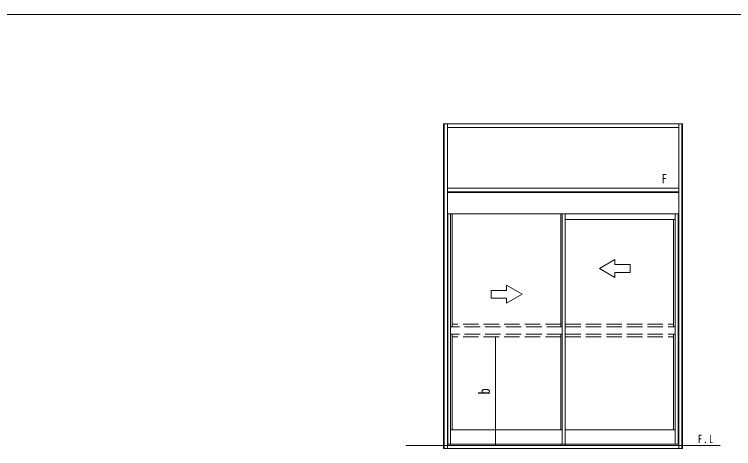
# Model space of a CAD drawing. Units: millimetres, scale not verified. Extents: x -567 to 567, y -403 to 403.
# Drawn here: x -10.3 to 269.5, y 230.2 to 399 of the extents above; entities that cross this region are included whole.
import ezdxf
from ezdxf.enums import TextEntityAlignment as Align

# ---------------------------------------------------------------- set-up
doc = ezdxf.new("R2010")
doc.units = ezdxf.units.MM
doc.header["$LTSCALE"] = 2
doc.linetypes.add('USER2', pattern=[13, 10, -1, 1, -1])
doc.linetypes.add('USER4', pattern=[4, 3, -1])
for name, color, linetype, lineweight in [('0-1_USER1', 7, 'Continuous', 18), ('0-6_YKK_13', 4, 'Continuous', 18), ('0-7_YKK_D', 6, 'Continuous', 18)]:
    doc.layers.add(name, color=color, linetype=linetype, lineweight=lineweight)
doc.layers.add('0-2_YKK_ZWAK', color=7, linetype='Continuous')
doc.styles.add('ＭＳ ゴシック', font='')
doc.styles.get('ＭＳ ゴシック').set_extended_font_data('MS Gothic')

msp = doc.modelspace()

# ---------------------------------------------------------------- linework, layer by layer
at = {"layer": '0-1_USER1'}
msp.add_line((537.274, 399), (-562.726, 399), dxfattribs=at)
at = {"layer": '0-6_YKK_13'}
for p, q in [((249.615, 356.5), (156.615, 356.5)), ((156.615, 230.25), (156.615, 356.5)), ((156.865, 230.25), (156.865, 356.5)), ((158.115, 230.25), (158.115, 356.5)), ((248.115, 230.25), (248.115, 356.5)), ((249.365, 230.25), (249.365, 356.5)), ((249.615, 230.25), (249.615, 356.5)), ((248.115, 355), (158.115, 355)), ((248.115, 331.5), (158.115, 331.5)), ((248.115, 330), (158.115, 330)), ((248.115, 329.8), (158.115, 329.8)), ((248.115, 321.5), (158.115, 321.5)), ((158.265, 321.5), (158.265, 232)), ((159.365, 321.5), (159.365, 232)), ((159.965, 321.5), (159.965, 277.525)), ((202.24, 321.5), (202.24, 277.525)), ((202.84, 321.5), (202.84, 232)), ((203.99, 321.5), (203.99, 231.5)), ((246.74, 319.25), (203.99, 319.25)), ((246.14, 277.525), (246.14, 319.25)), ((246.74, 232), (246.74, 321.5)), ((247.89, 232), (247.89, 321.5)), ((217.299, 300.245), (223.299, 303.709)), ((223.299, 301.745), (223.299, 303.709)), ((217.299, 300.245), (223.299, 296.78)), ((223.299, 301.745), (229.299, 301.745)), ((229.299, 301.745), (229.299, 298.745)), ((223.299, 296.78), (223.299, 298.745)), ((229.299, 298.745), (223.299, 298.745)), ((175.181, 288.745), (175.181, 291.745)), ((175.181, 291.745), (181.181, 291.745)), ((181.181, 293.709), (181.181, 291.745)), ((187.181, 290.245), (181.181, 293.709)), ((181.181, 288.745), (175.181, 288.745)), ((187.181, 290.245), (181.181, 286.781)), ((181.181, 288.745), (181.181, 286.781)), ((159.965, 274.725), (159.965, 237.5)), ((202.24, 274.725), (202.24, 237.5)), ((246.14, 237.5), (246.14, 274.725)), ((159.365, 237.5), (202.84, 237.5)), ((203.99, 237.5), (246.74, 237.5)), ((156.615, 230.25), (158.115, 230.25)), ((248.115, 231.5), (158.115, 231.5)), ((248.115, 230.25), (158.115, 230.25)), ((158.265, 232), (160.015, 232)), ((158.265, 232), (203.99, 232)), ((202.24, 232), (202.24, 231.5)), ((203.99, 232), (247.89, 232)), ((248.115, 230.25), (249.615, 230.25))]:
    msp.add_line(p, q, dxfattribs=at)
at = {"layer": '0-6_YKK_13', "linetype": 'USER4'}
for p, q in [((202.84, 277.525), (159.365, 277.525)), ((202.24, 278.625), (159.965, 278.625)), ((203.99, 278.625), (246.14, 278.625)), ((203.99, 277.525), (246.74, 277.525)), ((202.84, 274.725), (159.365, 274.725)), ((203.99, 274.725), (246.74, 274.725)), ((202.24, 273.625), (159.965, 273.625)), ((203.99, 273.625), (246.14, 273.625))]:
    msp.add_line(p, q, dxfattribs=at)
at = {"layer": '0-6_YKK_13', "linetype": 'USER2'}
msp.add_line((264.274, 231.5), (141.957, 231.5), dxfattribs=at)
at = {"layer": '0-7_YKK_D'}
msp.add_line((176.806, 231.5), (176.806, 273.625), dxfattribs=at)
for centre, start, end in [((176.806, 273.625), 90, 270), ((176.806, 273.625), 270, 90), ((176.806, 231.5), 90, 270), ((176.806, 231.5), 270, 90)]:
    msp.add_arc(centre, 0.106, start, end, dxfattribs=at)

# ---------------------------------------------------------------- texts
at = {"layer": '0-2_YKK_ZWAK', "insert": (255.615, 232.341), "char_height": 3.299, "attachment_point": 7, "style": 'ＭＳ ゴシック'}
msp.add_mtext('\\T1.38;\\W0.7;F.L', dxfattribs=at)
at = {"layer": '0-6_YKK_13', "color": 7, "style": 'ＭＳ ゴシック', "width": 0.8}
msp.add_text('F', height=3.666, dxfattribs=at).set_placement((241.515, 332.266), align=Align.BOTTOM_LEFT)
at = {"layer": '0-7_YKK_D', "color": 7, "style": 'ＭＳ ゴシック', "width": 0.8}
msp.add_text('b', height=4.399, rotation=90, dxfattribs=at).set_placement((176.006, 251.306), align=Align.BOTTOM_LEFT)

doc.saveas('drawing.dxf')
